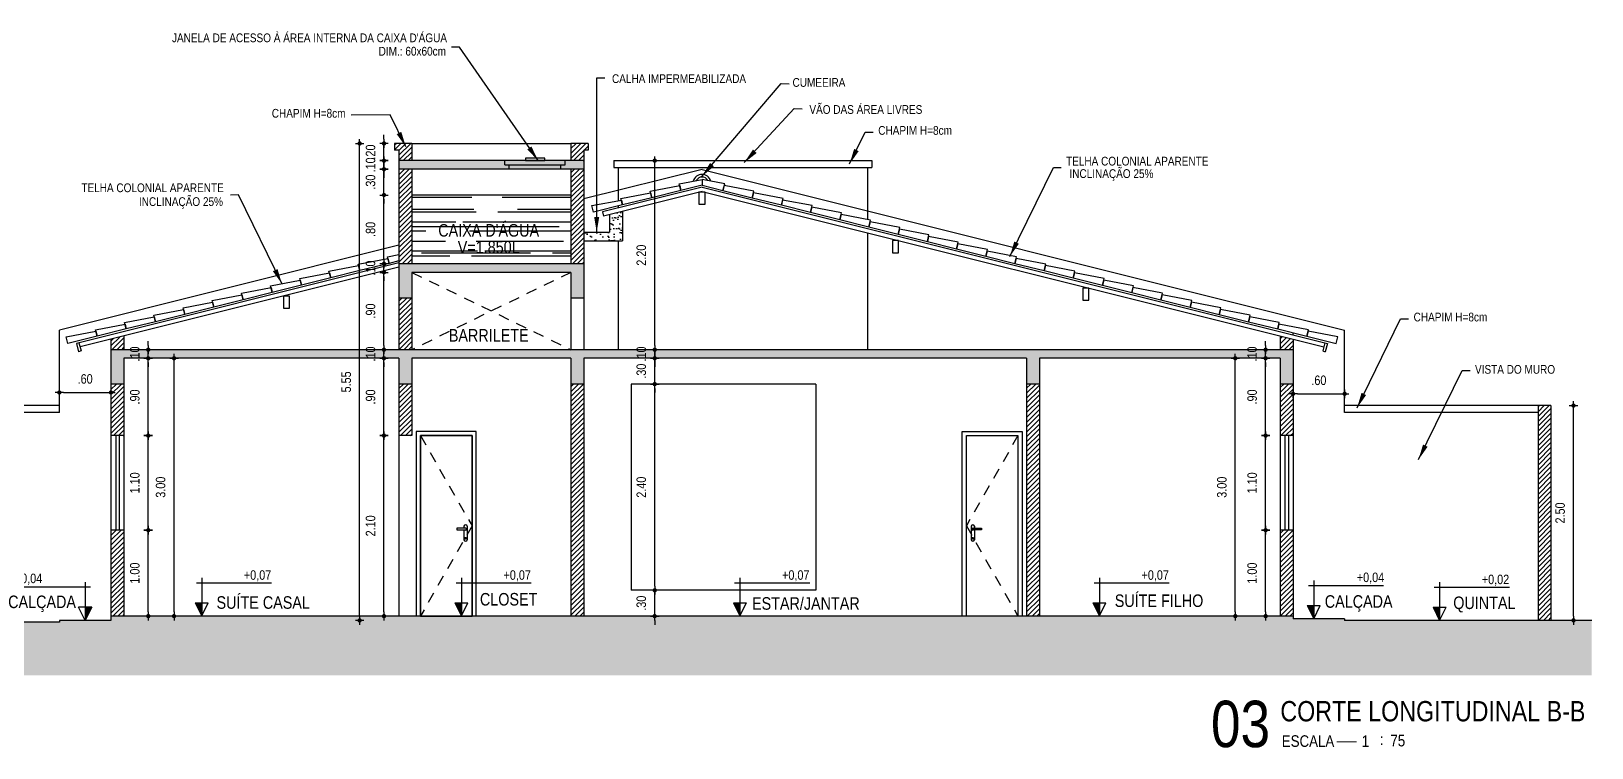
# Model space of a CAD drawing. Header units: millimetres. Extents: x 4762.7 to 4825.8, y 962.1 to 1006.6.
# Drawn here: x 4791.24 to 4809.39, y 986.89 to 995.23 of the extents above; entities that cross this region are included whole.
import ezdxf
from ezdxf.enums import TextEntityAlignment as Align

# ---------------------------------------------------------------- set-up
doc = ezdxf.new("R2010")
doc.units = ezdxf.units.MM
doc.linetypes.add('HIDDEN2', pattern=[0.1875, 0.125, -0.0625])
for name, color, linetype in [('COTA', 7, 'Continuous'), ('E-hatch', 8, 'Continuous'), ('E-Pen-B', 5, 'Continuous'), ('E-pen-m', 6, 'Continuous'), ('E-pen-y', 2, 'Continuous'), ('E-txt-g', 3, 'Continuous'), ('E-TXT-Y', 2, 'Continuous'), ('LAYER1', 2, 'Continuous'), ('LINHA PISO', 9, 'Continuous')]:
    doc.layers.add(name, color=color, linetype=linetype)
doc.layers.add('E-Cta-W', color=7, linetype='Continuous', lineweight=20)
doc.layers.add('E-Txt-W', color=7, linetype='Continuous', lineweight=20)
doc.styles.add('F2', font='ARIALN.TTF')
doc.styles.add('REG60', font='romans.shx', dxfattribs={"width": 0.8, "height": 0.15})
doc.styles.add('REG80', font='romans.shx', dxfattribs={"width": 0.8, "height": 0.2})
doc.styles.get("Standard").update_dxf_attribs({"font": 'arial.ttf'})
doc.dimstyles.new('ARQUITETURA', dxfattribs={"dimtxt": 0.11, "dimasz": 0.05, "dimexe": 0.1, "dimexo": 0, "dimgap": 0.1, "dimtad": 1, "dimzin": 5, "dimdsep": 46, "dimtxsty": 'F2', "dimblk": 'COTA', "dimcen": 0, "dimse1": 1, "dimse2": 1, "dimadec": 0, "dimazin": 0, "dimtfac": 2, "dimtix": 1, "dimtmove": 2, "dimatfit": 3, "dimldrblk": 'COTA', "dimfxl": 1, "dimtolj": 1, "dimtzin": 5, "dimarcsym": 0})
doc.dimstyles.get("Standard").update_dxf_attribs({"dimtxt": 0.18, "dimasz": 0.18, "dimexe": 0.18, "dimexo": 0.0625, "dimgap": 0.09, "dimtad": 0, "dimtih": 1, "dimtoh": 1, "dimdec": 4, "dimzin": 0, "dimdsep": 46, "dimtxsty": 'Standard', "dimcen": 0.09, "dimadec": 0, "dimazin": 0, "dimtfac": 1, "dimtdec": 4, "dimtofl": 0, "dimtmove": 0, "dimatfit": 3, "dimfxl": 1, "dimtolj": 1, "dimtzin": 0, "dimarcsym": 0})

# ---------------------------------------------------------------- blocks, each defined once
blk = doc.blocks.new('TXT-AMB75')
at = {"layer": 'E-txt-g', "style": 'REG80', "width": 0.8, "flags": 8}
blk.add_attdef('TXT', text='', height=0.2, dxfattribs=at).set_placement((0.005, 0.296), align=Align.CENTER)
at = {"layer": 'E-Txt-W', "style": 'REG60', "width": 0.8, "flags": 8}
blk.add_attdef('TXT', text='', height=0.15, dxfattribs=at).set_placement((0.005, 0.027), align=Align.CENTER)
blk = doc.blocks.new('COTA')
at = {"layer": 'COTA'}
for p, q in [((-1, 0), (1, 0)), ((0, 1), (0, -1))]:
    blk.add_line(p, q, dxfattribs=at)
at = {"layer": 'COTA', "const_width": 0.5}
blk.add_lwpolyline([(-0.25, 0, 1), (0.25, 0, 1)], format="xyb", close=True, dxfattribs=at)
blk = doc.blocks.new('*D422')
at = {"color": 0, "lineweight": -2}
blk.add_line((4792.597, 988.473), (4792.597, 989.373), dxfattribs=at)
at = {"color": 0, "lineweight": -2, "xscale": 0.05, "yscale": 0.05, "zscale": 0.05}
for p, rotation in [((4792.597, 989.423), 90), ((4792.597, 988.423), 270)]:
    blk.add_blockref('COTA', p, dxfattribs=dict(at, rotation=rotation))
at = {"color": 0, "insert": (4792.441, 988.923), "char_height": 0.11, "attachment_point": 5, "rotation": 90, "style": 'F2'}
blk.add_mtext('\\A1;1.00', dxfattribs=at)
blk = doc.blocks.new('*D423')
at = {"color": 0, "lineweight": -2}
blk.add_line((4792.597, 989.473), (4792.597, 990.473), dxfattribs=at)
at = {"color": 0, "lineweight": -2, "xscale": 0.05, "yscale": 0.05, "zscale": 0.05}
for p, rotation in [((4792.597, 990.523), 90), ((4792.597, 989.423), 270)]:
    blk.add_blockref('COTA', p, dxfattribs=dict(at, rotation=rotation))
at = {"color": 0, "insert": (4792.441, 989.973), "char_height": 0.11, "attachment_point": 5, "rotation": 90, "style": 'F2'}
blk.add_mtext('\\A1;1.10', dxfattribs=at)
blk = doc.blocks.new('*D424')
at = {"color": 0, "lineweight": -2}
blk.add_line((4792.597, 990.573), (4792.597, 991.373), dxfattribs=at)
at = {"color": 0, "lineweight": -2, "xscale": 0.05, "yscale": 0.05, "zscale": 0.05}
for p, rotation in [((4792.597, 991.423), 90), ((4792.597, 990.523), 270)]:
    blk.add_blockref('COTA', p, dxfattribs=dict(at, rotation=rotation))
at = {"color": 0, "insert": (4792.441, 990.973), "char_height": 0.11, "attachment_point": 5, "rotation": 90, "style": 'F2'}
blk.add_mtext('\\A1;.90', dxfattribs=at)
blk = doc.blocks.new('*D425')
at = {"color": 0, "lineweight": -2}
for p, q in [((4792.597, 991.573), (4792.597, 991.623)), ((4792.597, 991.423), (4792.597, 991.523)), ((4792.597, 991.373), (4792.597, 991.323))]:
    blk.add_line(p, q, dxfattribs=at)
at = {"color": 0, "lineweight": -2, "xscale": 0.05, "yscale": 0.05, "zscale": 0.05}
for p, rotation in [((4792.597, 991.523), 270), ((4792.597, 991.423), 90)]:
    blk.add_blockref('COTA', p, dxfattribs=dict(at, rotation=rotation))
at = {"color": 0, "insert": (4792.441, 991.473), "char_height": 0.11, "attachment_point": 5, "rotation": 90, "style": 'F2'}
blk.add_mtext('\\A1;.10', dxfattribs=at)
blk = doc.blocks.new('*D403')
at = {"color": 0, "lineweight": -2}
blk.add_line((4792.897, 988.473), (4792.897, 991.373), dxfattribs=at)
at = {"color": 0, "lineweight": -2, "xscale": 0.05, "yscale": 0.05, "zscale": 0.05}
for p, rotation in [((4792.897, 991.423), 90), ((4792.897, 988.423), 270)]:
    blk.add_blockref('COTA', p, dxfattribs=dict(at, rotation=rotation))
at = {"color": 0, "insert": (4792.741, 989.923), "char_height": 0.11, "attachment_point": 5, "rotation": 90, "style": 'F2'}
blk.add_mtext('\\A1;3.00', dxfattribs=at)
blk = doc.blocks.new('*D426')
at = {"color": 0, "lineweight": -2}
blk.add_line((4795.339, 988.473), (4795.339, 990.473), dxfattribs=at)
at = {"color": 0, "lineweight": -2, "xscale": 0.05, "yscale": 0.05, "zscale": 0.05}
for p, rotation in [((4795.339, 990.523), 90), ((4795.339, 988.423), 270)]:
    blk.add_blockref('COTA', p, dxfattribs=dict(at, rotation=rotation))
at = {"color": 0, "insert": (4795.183, 989.473), "char_height": 0.11, "attachment_point": 5, "rotation": 90, "style": 'F2'}
blk.add_mtext('\\A1;2.10', dxfattribs=at)
blk = doc.blocks.new('*D427')
at = {"color": 0, "lineweight": -2}
blk.add_line((4795.339, 990.573), (4795.339, 991.373), dxfattribs=at)
at = {"color": 0, "lineweight": -2, "xscale": 0.05, "yscale": 0.05, "zscale": 0.05}
for p, rotation in [((4795.339, 991.423), 90), ((4795.339, 990.523), 270)]:
    blk.add_blockref('COTA', p, dxfattribs=dict(at, rotation=rotation))
at = {"color": 0, "insert": (4795.183, 990.973), "char_height": 0.11, "attachment_point": 5, "rotation": 90, "style": 'F2'}
blk.add_mtext('\\A1;.90', dxfattribs=at)
blk = doc.blocks.new('*D428')
at = {"color": 0, "lineweight": -2}
for p, q in [((4795.339, 991.573), (4795.339, 991.623)), ((4795.339, 991.423), (4795.339, 991.523)), ((4795.339, 991.373), (4795.339, 991.323))]:
    blk.add_line(p, q, dxfattribs=at)
at = {"color": 0, "lineweight": -2, "xscale": 0.05, "yscale": 0.05, "zscale": 0.05}
for p, rotation in [((4795.339, 991.523), 270), ((4795.339, 991.423), 90)]:
    blk.add_blockref('COTA', p, dxfattribs=dict(at, rotation=rotation))
at = {"color": 0, "insert": (4795.183, 991.473), "char_height": 0.11, "attachment_point": 5, "rotation": 90, "style": 'F2'}
blk.add_mtext('\\A1;.10', dxfattribs=at)
blk = doc.blocks.new('*D429')
at = {"color": 0, "lineweight": -2}
blk.add_line((4795.339, 991.573), (4795.339, 992.373), dxfattribs=at)
at = {"color": 0, "lineweight": -2, "xscale": 0.05, "yscale": 0.05, "zscale": 0.05}
for p, rotation in [((4795.339, 992.423), 90), ((4795.339, 991.523), 270)]:
    blk.add_blockref('COTA', p, dxfattribs=dict(at, rotation=rotation))
at = {"color": 0, "insert": (4795.183, 991.973), "char_height": 0.11, "attachment_point": 5, "rotation": 90, "style": 'F2'}
blk.add_mtext('\\A1;.90', dxfattribs=at)
blk = doc.blocks.new('*D430')
at = {"color": 0, "lineweight": -2}
for p, q in [((4795.339, 992.573), (4795.339, 992.623)), ((4795.339, 992.423), (4795.339, 992.523)), ((4795.339, 992.373), (4795.339, 992.323))]:
    blk.add_line(p, q, dxfattribs=at)
at = {"color": 0, "lineweight": -2, "xscale": 0.05, "yscale": 0.05, "zscale": 0.05}
for p, rotation in [((4795.339, 992.523), 270), ((4795.339, 992.423), 90)]:
    blk.add_blockref('COTA', p, dxfattribs=dict(at, rotation=rotation))
at = {"color": 0, "insert": (4795.183, 992.473), "char_height": 0.11, "attachment_point": 5, "rotation": 90, "style": 'F2'}
blk.add_mtext('\\A1;.10', dxfattribs=at)
blk = doc.blocks.new('*D431')
at = {"color": 0, "lineweight": -2}
blk.add_line((4795.339, 992.573), (4795.339, 993.273), dxfattribs=at)
at = {"color": 0, "lineweight": -2, "xscale": 0.05, "yscale": 0.05, "zscale": 0.05}
for p, rotation in [((4795.339, 993.323), 90), ((4795.339, 992.523), 270)]:
    blk.add_blockref('COTA', p, dxfattribs=dict(at, rotation=rotation))
at = {"color": 0, "insert": (4795.183, 992.923), "char_height": 0.11, "attachment_point": 5, "rotation": 90, "style": 'F2'}
blk.add_mtext('\\A1;.80', dxfattribs=at)
blk = doc.blocks.new('*D432')
at = {"color": 0, "lineweight": -2}
for p, q in [((4795.339, 993.673), (4795.339, 993.723)), ((4795.339, 993.323), (4795.339, 993.623)), ((4795.339, 993.273), (4795.339, 993.223))]:
    blk.add_line(p, q, dxfattribs=at)
at = {"color": 0, "lineweight": -2, "xscale": 0.05, "yscale": 0.05, "zscale": 0.05}
for p, rotation in [((4795.339, 993.623), 270), ((4795.339, 993.323), 90)]:
    blk.add_blockref('COTA', p, dxfattribs=dict(at, rotation=rotation))
at = {"color": 0, "insert": (4795.183, 993.473), "char_height": 0.11, "attachment_point": 5, "rotation": 90, "style": 'F2'}
blk.add_mtext('\\A1;.30', dxfattribs=at)
blk = doc.blocks.new('*D433')
at = {"color": 0, "lineweight": -2}
for p, q in [((4795.339, 993.773), (4795.339, 993.823)), ((4795.339, 993.623), (4795.339, 993.723)), ((4795.339, 993.573), (4795.339, 993.523))]:
    blk.add_line(p, q, dxfattribs=at)
at = {"color": 0, "lineweight": -2, "xscale": 0.05, "yscale": 0.05, "zscale": 0.05}
for p, rotation in [((4795.339, 993.723), 270), ((4795.339, 993.623), 90)]:
    blk.add_blockref('COTA', p, dxfattribs=dict(at, rotation=rotation))
at = {"color": 0, "insert": (4795.183, 993.673), "char_height": 0.11, "attachment_point": 5, "rotation": 90, "style": 'F2'}
blk.add_mtext('\\A1;.10', dxfattribs=at)
blk = doc.blocks.new('*D434')
at = {"color": 0, "lineweight": -2}
for p, q in [((4795.339, 993.973), (4795.339, 994.023)), ((4795.339, 993.723), (4795.339, 993.923)), ((4795.339, 993.673), (4795.339, 993.623))]:
    blk.add_line(p, q, dxfattribs=at)
at = {"color": 0, "lineweight": -2, "xscale": 0.05, "yscale": 0.05, "zscale": 0.05}
for p, rotation in [((4795.339, 993.923), 270), ((4795.339, 993.723), 90)]:
    blk.add_blockref('COTA', p, dxfattribs=dict(at, rotation=rotation))
at = {"color": 0, "insert": (4795.183, 993.823), "char_height": 0.11, "attachment_point": 5, "rotation": 90, "style": 'F2'}
blk.add_mtext('\\A1;.20', dxfattribs=at)
blk = doc.blocks.new('*D435')
at = {"color": 0, "lineweight": -2}
for p, q in [((4798.488, 988.773), (4798.488, 988.823)), ((4798.488, 988.423), (4798.488, 988.723)), ((4798.488, 988.373), (4798.488, 988.323))]:
    blk.add_line(p, q, dxfattribs=at)
at = {"color": 0, "lineweight": -2, "xscale": 0.05, "yscale": 0.05, "zscale": 0.05}
for p, rotation in [((4798.488, 988.723), 270), ((4798.488, 988.423), 90)]:
    blk.add_blockref('COTA', p, dxfattribs=dict(at, rotation=rotation))
at = {"color": 0, "insert": (4798.332, 988.573), "char_height": 0.11, "attachment_point": 5, "rotation": 90, "style": 'F2'}
blk.add_mtext('\\A1;.30', dxfattribs=at)
blk = doc.blocks.new('*D404')
at = {"color": 0, "lineweight": -2}
blk.add_line((4798.488, 988.773), (4798.488, 991.073), dxfattribs=at)
at = {"color": 0, "lineweight": -2, "xscale": 0.05, "yscale": 0.05, "zscale": 0.05}
for p, rotation in [((4798.488, 991.123), 90), ((4798.488, 988.723), 270)]:
    blk.add_blockref('COTA', p, dxfattribs=dict(at, rotation=rotation))
at = {"color": 0, "insert": (4798.332, 989.923), "char_height": 0.11, "attachment_point": 5, "rotation": 90, "style": 'F2'}
blk.add_mtext('\\A1;2.40', dxfattribs=at)
blk = doc.blocks.new('*D405')
at = {"color": 0, "lineweight": -2}
for p, q in [((4798.488, 991.473), (4798.488, 991.523)), ((4798.488, 991.123), (4798.488, 991.423)), ((4798.488, 991.073), (4798.488, 991.023))]:
    blk.add_line(p, q, dxfattribs=at)
at = {"color": 0, "lineweight": -2, "xscale": 0.05, "yscale": 0.05, "zscale": 0.05}
for p, rotation in [((4798.488, 991.423), 270), ((4798.488, 991.123), 90)]:
    blk.add_blockref('COTA', p, dxfattribs=dict(at, rotation=rotation))
at = {"color": 0, "insert": (4798.332, 991.273), "char_height": 0.11, "attachment_point": 5, "rotation": 90, "style": 'F2'}
blk.add_mtext('\\A1;.30', dxfattribs=at)
blk = doc.blocks.new('*D406')
at = {"color": 0, "lineweight": -2}
for p, q in [((4798.488, 991.573), (4798.488, 991.623)), ((4798.488, 991.423), (4798.488, 991.523)), ((4798.488, 991.373), (4798.488, 991.323))]:
    blk.add_line(p, q, dxfattribs=at)
at = {"color": 0, "lineweight": -2, "xscale": 0.05, "yscale": 0.05, "zscale": 0.05}
for p, rotation in [((4798.488, 991.523), 270), ((4798.488, 991.423), 90)]:
    blk.add_blockref('COTA', p, dxfattribs=dict(at, rotation=rotation))
at = {"color": 0, "insert": (4798.332, 991.473), "char_height": 0.11, "attachment_point": 5, "rotation": 90, "style": 'F2'}
blk.add_mtext('\\A1;.10', dxfattribs=at)
blk = doc.blocks.new('*D407')
at = {"color": 0, "lineweight": -2}
blk.add_line((4798.488, 991.573), (4798.488, 993.673), dxfattribs=at)
at = {"color": 0, "lineweight": -2, "xscale": 0.05, "yscale": 0.05, "zscale": 0.05}
for p, rotation in [((4798.488, 993.723), 90), ((4798.488, 991.523), 270)]:
    blk.add_blockref('COTA', p, dxfattribs=dict(at, rotation=rotation))
at = {"color": 0, "insert": (4798.332, 992.623), "char_height": 0.11, "attachment_point": 5, "rotation": 90, "style": 'F2'}
blk.add_mtext('\\A1;2.20', dxfattribs=at)
blk = doc.blocks.new('*D408')
at = {"color": 0, "lineweight": -2}
blk.add_line((4805.594, 988.473), (4805.594, 989.373), dxfattribs=at)
at = {"color": 0, "lineweight": -2, "xscale": 0.05, "yscale": 0.05, "zscale": 0.05}
for p, rotation in [((4805.594, 989.423), 90), ((4805.594, 988.423), 270)]:
    blk.add_blockref('COTA', p, dxfattribs=dict(at, rotation=rotation))
at = {"color": 0, "insert": (4805.437, 988.923), "char_height": 0.11, "attachment_point": 5, "rotation": 90, "style": 'F2'}
blk.add_mtext('\\A1;1.00', dxfattribs=at)
blk = doc.blocks.new('*D409')
at = {"color": 0, "lineweight": -2}
blk.add_line((4805.594, 989.473), (4805.594, 990.473), dxfattribs=at)
at = {"color": 0, "lineweight": -2, "xscale": 0.05, "yscale": 0.05, "zscale": 0.05}
for p, rotation in [((4805.594, 990.523), 90), ((4805.594, 989.423), 270)]:
    blk.add_blockref('COTA', p, dxfattribs=dict(at, rotation=rotation))
at = {"color": 0, "insert": (4805.437, 989.973), "char_height": 0.11, "attachment_point": 5, "rotation": 90, "style": 'F2'}
blk.add_mtext('\\A1;1.10', dxfattribs=at)
blk = doc.blocks.new('*D410')
at = {"color": 0, "lineweight": -2}
blk.add_line((4805.594, 990.573), (4805.594, 991.373), dxfattribs=at)
at = {"color": 0, "lineweight": -2, "xscale": 0.05, "yscale": 0.05, "zscale": 0.05}
for p, rotation in [((4805.594, 991.423), 90), ((4805.594, 990.523), 270)]:
    blk.add_blockref('COTA', p, dxfattribs=dict(at, rotation=rotation))
at = {"color": 0, "insert": (4805.437, 990.973), "char_height": 0.11, "attachment_point": 5, "rotation": 90, "style": 'F2'}
blk.add_mtext('\\A1;.90', dxfattribs=at)
blk = doc.blocks.new('*D411')
at = {"color": 0, "lineweight": -2}
for p, q in [((4805.594, 991.573), (4805.594, 991.623)), ((4805.594, 991.423), (4805.594, 991.523)), ((4805.594, 991.373), (4805.594, 991.323))]:
    blk.add_line(p, q, dxfattribs=at)
at = {"color": 0, "lineweight": -2, "xscale": 0.05, "yscale": 0.05, "zscale": 0.05}
for p, rotation in [((4805.594, 991.523), 270), ((4805.594, 991.423), 90)]:
    blk.add_blockref('COTA', p, dxfattribs=dict(at, rotation=rotation))
at = {"color": 0, "insert": (4805.437, 991.473), "char_height": 0.11, "attachment_point": 5, "rotation": 90, "style": 'F2'}
blk.add_mtext('\\A1;.10', dxfattribs=at)
blk = doc.blocks.new('*D402')
at = {"color": 0, "lineweight": -2}
blk.add_line((4805.241, 988.473), (4805.241, 991.373), dxfattribs=at)
at = {"color": 0, "lineweight": -2, "xscale": 0.05, "yscale": 0.05, "zscale": 0.05}
for p, rotation in [((4805.241, 991.423), 90), ((4805.241, 988.423), 270)]:
    blk.add_blockref('COTA', p, dxfattribs=dict(at, rotation=rotation))
at = {"color": 0, "insert": (4805.085, 989.923), "char_height": 0.11, "attachment_point": 5, "rotation": 90, "style": 'F2'}
blk.add_mtext('\\A1;3.00', dxfattribs=at)
blk = doc.blocks.new('*D412')
at = {"color": 0, "lineweight": -2}
blk.add_line((4809.175, 988.423), (4809.175, 990.823), dxfattribs=at)
at = {"color": 0, "lineweight": -2, "xscale": 0.05, "yscale": 0.05, "zscale": 0.05}
for p, rotation in [((4809.175, 990.873), 90), ((4809.175, 988.373), 270)]:
    blk.add_blockref('COTA', p, dxfattribs=dict(at, rotation=rotation))
at = {"color": 0, "insert": (4809.019, 989.623), "char_height": 0.11, "attachment_point": 5, "rotation": 90, "style": 'F2'}
blk.add_mtext('\\A1;2.50', dxfattribs=at)
blk = doc.blocks.new('*D420')
at = {"color": 0, "lineweight": -2}
blk.add_line((4791.613, 991.025), (4792.113, 991.025), dxfattribs=at)
at = {"color": 0, "lineweight": -2, "xscale": 0.05, "yscale": 0.05, "zscale": 0.05, "rotation": 180}
blk.add_blockref('COTA', (4791.563, 991.025), dxfattribs=at)
at = {"color": 0, "lineweight": -2, "xscale": 0.05, "yscale": 0.05, "zscale": 0.05}
blk.add_blockref('COTA', (4792.163, 991.025), dxfattribs=at)
at = {"color": 0, "insert": (4791.863, 991.182), "char_height": 0.11, "attachment_point": 5, "style": 'F2'}
blk.add_mtext('\\A1;.60', dxfattribs=at)
blk = doc.blocks.new('*D421')
at = {"color": 0, "lineweight": -2}
blk.add_line((4805.963, 991.01), (4806.463, 991.01), dxfattribs=at)
at = {"color": 0, "lineweight": -2, "xscale": 0.05, "yscale": 0.05, "zscale": 0.05, "rotation": 180}
blk.add_blockref('COTA', (4805.913, 991.01), dxfattribs=at)
at = {"color": 0, "lineweight": -2, "xscale": 0.05, "yscale": 0.05, "zscale": 0.05}
blk.add_blockref('COTA', (4806.513, 991.01), dxfattribs=at)
at = {"color": 0, "insert": (4806.213, 991.166), "char_height": 0.11, "attachment_point": 5, "style": 'F2'}
blk.add_mtext('\\A1;.60', dxfattribs=at)
blk = doc.blocks.new('IND_DES')
at = {"layer": 'E-Txt-W', "color": 7}
blk.add_line((0.027, -0.243), (0.198, -0.243), dxfattribs=at)
at = {"layer": 'E-txt-g', "color": 7, "style": 'F2'}
for s, p in [('ESCALA', (-0.446, -0.286)), ('1', (0.243, -0.286)), (':', (0.399, -0.271))]:
    blk.add_text(s, height=0.1, dxfattribs=at).set_placement(p)
blk.add_attdef('ESCALA', (0.49, -0.281), '', height=0.1, dxfattribs=at)
at = {"layer": 'E-Txt-W', "color": 6, "style": 'F2'}
blk.add_attdef('00', text='', height=0.4, dxfattribs=at).set_placement((-0.708, -0.288), align=Align.CENTER)
at = {"layer": 'E-TXT-Y', "color": 7, "style": 'F2'}
for tag, p in [('PROJETO', (-0.456, 0.183)), ('DESENHO', (-0.458, -0.066))]:
    blk.add_attdef(tag, p, '', height=0.175, dxfattribs=at)
blk = doc.blocks.new('*D498')
at = {"color": 0, "lineweight": -2}
blk.add_line((4795.056, 988.423), (4795.056, 993.873), dxfattribs=at)
at = {"color": 0, "lineweight": -2, "xscale": 0.05, "yscale": 0.05, "zscale": 0.05}
for p, rotation in [((4795.056, 993.923), 90), ((4795.056, 988.373), 270)]:
    blk.add_blockref('COTA', p, dxfattribs=dict(at, rotation=rotation))
at = {"color": 0, "insert": (4794.9, 991.148), "char_height": 0.11, "attachment_point": 5, "rotation": 90, "style": 'F2'}
blk.add_mtext('\\A1;5.55', dxfattribs=at)

msp = doc.modelspace()

# ---------------------------------------------------------------- hatches: boundary and pattern name
at = {"layer": 'E-hatch'}
h = msp.add_hatch(dxfattribs=at)
h.set_pattern_fill('_USER', color=256, scale=0.04, angle=45, style=0, pattern_type=0)
h.set_pattern_definition([(45, (9e-13, 38.881125), (-0.02828427125, 0.02828427125), [])])
h.paths.add_polyline_path([(4797.663, 993.623), (4797.513, 993.623), (4797.513, 992.523), (4797.663, 992.523)])
h.paths.add_polyline_path([(4797.663, 993.723), (4797.663, 993.843), (4797.713, 993.843), (4797.713, 993.923), (4797.513, 993.923), (4797.513, 993.723)])
h.paths.add_polyline_path([(4795.513, 993.723), (4795.663, 993.723), (4795.663, 993.923), (4795.463, 993.923), (4795.463, 993.843), (4795.513, 993.843)])
h.paths.add_polyline_path([(4795.513, 993.623), (4795.513, 992.523), (4795.663, 992.523), (4795.663, 993.623)])
h.paths.add_polyline_path([(4795.513, 992.123), (4795.513, 991.523), (4795.663, 991.523), (4795.663, 992.123)])
h.paths.add_polyline_path([(4797.513, 991.123), (4797.513, 988.423), (4797.663, 988.423), (4797.663, 991.123)])
h.paths.add_polyline_path([(4795.663, 990.523), (4795.663, 991.123), (4795.513, 991.123), (4795.513, 990.523)])
h.paths.add_polyline_path([(4792.163, 991.523), (4792.313, 991.523), (4792.313, 991.682), (4792.163, 991.645)])
h.paths.add_polyline_path([(4792.163, 991.123), (4792.163, 990.523), (4792.313, 990.523), (4792.313, 991.123)])
h.paths.add_polyline_path([(4792.313, 989.423), (4792.163, 989.423), (4792.163, 988.423), (4792.313, 988.423)])
h.paths.add_polyline_path([(4802.813, 988.423), (4802.963, 988.423), (4802.963, 991.123), (4802.813, 991.123)])
h.paths.add_polyline_path([(4805.763, 991.123), (4805.763, 990.523), (4805.913, 990.523), (4805.913, 991.123)])
h.paths.add_polyline_path([(4805.913, 991.523), (4805.913, 991.645), (4805.763, 991.682), (4805.763, 991.523)])
h.paths.add_polyline_path([(4805.913, 989.423), (4805.763, 989.423), (4805.763, 988.423), (4805.913, 988.423)])
h.paths.add_polyline_path([(4808.763, 988.373), (4808.913, 988.373), (4808.913, 990.873), (4808.763, 990.873)])
h = msp.add_hatch(dxfattribs=at)
h.set_pattern_fill('AR-RROOF', color=8, scale=0.01, style=0)
h.set_pattern_definition([(0, (9e-13, 38.88113), (0.5588, 0.254), [3.81, -0.508, 1.27, -0.254]), (0, (0.33782, 39.00813), (-0.254, 0.33782), [0.762, -0.08382, 1.524, -0.1905]), (0, (0.127, 39.09703), (1.3208, 0.17018), [2.032, -0.3556, 1.016, -0.254])])
h.paths.add_polyline_path([(4797.513, 993.323), (4795.663, 993.323), (4795.663, 992.523), (4797.513, 992.523)])
h.paths.add_polyline_path([(4796.16, 992.603), (4796.954, 992.603), (4796.954, 992.827), (4796.16, 992.827)], flags=24)
h.paths.add_polyline_path([(4795.924, 992.79), (4797.191, 992.79), (4797.191, 993.069), (4795.924, 993.069)], flags=24)
h = msp.add_hatch(dxfattribs=at)
h.set_pattern_fill('ANSI38', color=256, scale=0.02, style=0)
h.set_pattern_definition([(45, (9e-13, 38.881125), (-0.0449012806, 0.0449012806), []), (135, (9e-13, 38.881125), (-0.1347038418, 0.0449012806), [0.15875, -0.09525])])
h.paths.add_polyline_path([(4809.387, 988.373), (4806.513, 988.373), (4806.513, 988.393), (4805.913, 988.393), (4805.913, 988.423), (4792.163, 988.423), (4792.163, 988.373), (4791.563, 988.373), (4791.563, 988.353), (4784.313, 988.353), (4784.313, 988.333), (4781.413, 988.333), (4781.413, 988.233), (4780.751, 988.233), (4780.751, 987.733), (4809.387, 987.733)])
at = {"layer": 'E-pen-m'}
h = msp.add_hatch(dxfattribs=at)
h.set_pattern_fill('AR-SAND', color=256, scale=0.001, style=0)
h.paths.add_polyline_path([(4797.663, 993.723), (4795.513, 993.723), (4795.513, 993.623), (4797.663, 993.623)])
h.paths.add_polyline_path([(4797.663, 992.523), (4795.513, 992.523), (4795.513, 992.123), (4795.663, 992.123), (4795.663, 992.423), (4797.513, 992.423), (4797.513, 992.123), (4797.663, 992.123)])
h.paths.add_polyline_path([(4797.663, 991.423), (4802.813, 991.423), (4802.813, 991.123), (4802.963, 991.123), (4802.963, 991.423), (4805.763, 991.423), (4805.763, 991.123), (4805.913, 991.123), (4805.913, 991.523), (4795.513, 991.523), (4792.163, 991.523), (4792.163, 991.123), (4792.313, 991.123), (4792.313, 991.423), (4795.513, 991.423), (4795.513, 991.123), (4795.663, 991.123), (4795.663, 991.423), (4797.513, 991.423), (4797.513, 991.123), (4797.663, 991.123)])
h = msp.add_hatch(dxfattribs=at)
h.set_pattern_fill('AR-SAND', color=256, scale=0.002, style=0)
h.set_pattern_definition([(37.5, (9e-13, 38.881125), (-0.0032000626, 0.0978826475), [0, -0.077216, 0, -0.08636, 0, -0.08255]), (7.5, (9e-13, 38.88113), (0.0899046566, 0.14336502), [0, -0.041656, 0, -0.069596, 0, -0.02667]), (327.5, (-0.06248, 38.881125), (0.158198474, 0.000287437), [0, -0.0254, 0, -0.09144, 0, -0.11938]), (317.5, (-0.06248, 38.88113), (0.1527112905, 0.0445858647), [0, -0.0127, 0, -0.059944, 0, -0.06858])])
h.paths.add_polyline_path([(4798.113, 992.789), (4798.113, 993.132), (4797.963, 993.095), (4797.963, 992.889), (4797.663, 992.889), (4797.663, 992.789)])

# ---------------------------------------------------------------- linework, layer by layer
at = {"color": 5}
for p, q in [((4795.663, 993.923), (4795.463, 993.923)), ((4795.463, 993.923), (4795.463, 993.843)), ((4795.513, 993.843), (4795.463, 993.843)), ((4795.513, 993.843), (4795.513, 991.523)), ((4795.663, 993.923), (4795.663, 993.723)), ((4797.513, 993.923), (4797.513, 993.723)), ((4797.713, 993.923), (4797.513, 993.923)), ((4797.663, 993.843), (4797.663, 992.123)), ((4797.713, 993.843), (4797.663, 993.843)), ((4797.713, 993.923), (4797.713, 993.843)), ((4797.663, 993.723), (4795.513, 993.723)), ((4797.663, 993.623), (4795.513, 993.623)), ((4795.663, 993.623), (4795.663, 992.523)), ((4797.513, 993.623), (4797.513, 992.523)), ((4797.963, 993.095), (4797.963, 992.889)), ((4798.113, 993.132), (4798.113, 992.789)), ((4797.663, 992.889), (4797.963, 992.889)), ((4797.663, 992.789), (4798.113, 992.789)), ((4797.663, 992.523), (4795.513, 992.523)), ((4795.663, 992.423), (4795.663, 991.523)), ((4797.513, 992.423), (4795.663, 992.423)), ((4797.513, 992.423), (4797.513, 992.123)), ((4795.663, 992.123), (4795.513, 992.123)), ((4797.663, 992.123), (4797.513, 992.123)), ((4792.163, 991.645), (4792.163, 990.523)), ((4792.313, 991.682), (4792.313, 991.523)), ((4805.763, 991.682), (4805.763, 991.523)), ((4805.913, 991.645), (4805.913, 990.523)), ((4795.513, 991.523), (4792.163, 991.523)), ((4805.913, 991.523), (4795.513, 991.523)), ((4792.313, 991.423), (4792.313, 990.523)), ((4795.513, 991.423), (4792.313, 991.423)), ((4795.513, 991.423), (4795.513, 990.523)), ((4795.663, 991.423), (4795.663, 990.523)), ((4797.513, 991.423), (4795.663, 991.423)), ((4797.513, 991.423), (4797.513, 988.423)), ((4797.663, 991.423), (4797.663, 988.423)), ((4802.813, 991.423), (4797.663, 991.423)), ((4802.813, 991.423), (4802.813, 988.423)), ((4802.963, 991.423), (4802.963, 988.423)), ((4805.763, 991.423), (4802.963, 991.423)), ((4805.763, 991.423), (4805.763, 990.523)), ((4792.313, 991.123), (4792.163, 991.123)), ((4795.663, 991.123), (4795.513, 991.123)), ((4797.663, 991.123), (4797.513, 991.123)), ((4802.963, 991.123), (4802.813, 991.123)), ((4805.913, 991.123), (4805.763, 991.123)), ((4808.763, 990.873), (4808.763, 988.373)), ((4808.913, 990.873), (4808.763, 990.873)), ((4808.913, 990.873), (4808.913, 988.373)), ((4792.313, 990.523), (4792.163, 990.523)), ((4795.663, 990.523), (4795.513, 990.523)), ((4805.913, 990.523), (4805.763, 990.523)), ((4792.163, 989.423), (4792.163, 988.373)), ((4792.313, 989.423), (4792.163, 989.423)), ((4792.313, 989.423), (4792.313, 988.423)), ((4805.763, 989.423), (4805.763, 988.423)), ((4805.913, 989.423), (4805.763, 989.423)), ((4805.913, 989.423), (4805.913, 988.393))]:
    msp.add_line(p, q, dxfattribs=at)
at = {"color": 8}
for p, q in [((4795.663, 993.923), (4797.513, 993.923)), ((4797.513, 992.123), (4797.513, 991.523)), ((4797.663, 992.123), (4797.663, 991.523)), ((4805.913, 991.696), (4805.913, 991.719)), ((4808.763, 990.873), (4806.513, 990.873)), ((4808.763, 990.793), (4806.513, 990.793)), ((4792.163, 990.523), (4792.163, 989.423)), ((4792.313, 990.523), (4792.313, 989.423)), ((4805.763, 990.523), (4805.763, 989.423)), ((4805.913, 990.523), (4805.913, 989.423))]:
    msp.add_line(p, q, dxfattribs=at)
at = {"color": 7}
for p, q in [((4796.745, 993.673), (4796.745, 993.723)), ((4796.745, 993.673), (4797.445, 993.673)), ((4796.795, 993.623), (4796.795, 993.673)), ((4797.395, 993.623), (4797.395, 993.673)), ((4797.445, 993.673), (4797.445, 993.723)), ((4798.013, 993.723), (4801.013, 993.723)), ((4798.013, 993.723), (4798.013, 993.643)), ((4798.013, 993.643), (4801.013, 993.643)), ((4798.063, 993.643), (4798.063, 993.258)), ((4800.963, 993.643), (4800.963, 993.037)), ((4801.013, 993.723), (4801.013, 993.643)), ((4797.513, 993.323), (4795.663, 993.323)), ((4798.063, 993.194), (4798.063, 993.171)), ((4798.063, 992.789), (4798.063, 991.523)), ((4800.963, 992.882), (4800.963, 991.523)), ((4792.218, 990.523), (4792.218, 989.423)), ((4792.258, 990.523), (4792.258, 989.423)), ((4805.818, 990.523), (4805.818, 989.423)), ((4805.858, 990.523), (4805.858, 989.423)), ((4796.268, 989.468, -4.645), (4796.268, 989.446, -4.645)), ((4796.308, 989.468, -4.645), (4796.308, 989.312, -4.645)), ((4802.168, 989.468, -4.645), (4802.168, 989.312, -4.645)), ((4802.208, 989.468, -4.645), (4802.208, 989.446, -4.645)), ((4796.268, 989.426, -4.645), (4796.268, 989.312, -4.645)), ((4796.298, 989.329, -4.645), (4796.278, 989.329, -4.645)), ((4796.288, 989.319, -4.645), (4796.288, 989.339, -4.645)), ((4802.178, 989.329, -4.645), (4802.198, 989.329, -4.645)), ((4802.188, 989.319, -4.645), (4802.188, 989.339, -4.645)), ((4802.208, 989.426, -4.645), (4802.208, 989.312, -4.645))]:
    msp.add_line(p, q, dxfattribs=at)
at = {"color": 8, "linetype": 'HIDDEN2'}
for p, q in [((4795.663, 992.423), (4797.513, 991.523)), ((4797.513, 992.423), (4795.663, 991.523))]:
    msp.add_line(p, q, dxfattribs=at)
at = {"color": 6}
for p, q in [((4798.213, 991.123), (4798.213, 988.723)), ((4800.363, 991.123), (4798.213, 991.123)), ((4800.363, 991.123), (4800.363, 988.723)), ((4800.363, 988.723), (4798.213, 988.723))]:
    msp.add_line(p, q, dxfattribs=at)
at = {"color": 2}
msp.add_line((4795.513, 990.523), (4795.513, 988.423), dxfattribs=at)
for p, q in [((4791.925, 988.76), (4791.051, 988.76)), ((4791.863, 988.817), (4791.863, 988.373)), ((4793.157, 988.811), (4794.031, 988.811)), ((4793.219, 988.868), (4793.219, 988.425)), ((4796.177, 988.811), (4797.051, 988.811)), ((4796.239, 988.868), (4796.239, 988.425)), ((4799.417, 988.811), (4800.291, 988.811)), ((4799.479, 988.868), (4799.479, 988.425)), ((4803.599, 988.811), (4804.473, 988.811)), ((4803.661, 988.868), (4803.661, 988.425)), ((4806.091, 988.78), (4806.965, 988.78)), ((4806.153, 988.837), (4806.153, 988.393)), ((4807.556, 988.76), (4808.43, 988.76)), ((4807.618, 988.817), (4807.618, 988.373)), ((4793.143, 988.577), (4793.219, 988.425)), ((4793.143, 988.577), (4793.295, 988.577)), ((4793.219, 988.425), (4793.295, 988.577)), ((4796.163, 988.577), (4796.239, 988.425)), ((4796.163, 988.577), (4796.315, 988.577)), ((4796.239, 988.425), (4796.315, 988.577)), ((4799.403, 988.577), (4799.479, 988.425)), ((4799.403, 988.577), (4799.555, 988.577)), ((4799.479, 988.425), (4799.555, 988.577)), ((4803.584, 988.577), (4803.661, 988.425)), ((4803.584, 988.577), (4803.737, 988.577)), ((4803.661, 988.425), (4803.737, 988.577)), ((4791.863, 988.373), (4791.787, 988.526)), ((4791.939, 988.526), (4791.787, 988.526)), ((4791.939, 988.526), (4791.863, 988.373)), ((4806.076, 988.546), (4806.153, 988.393)), ((4806.076, 988.546), (4806.229, 988.546)), ((4806.153, 988.393), (4806.229, 988.546)), ((4807.542, 988.526), (4807.618, 988.373)), ((4807.542, 988.526), (4807.694, 988.526)), ((4807.618, 988.373), (4807.694, 988.526))]:
    msp.add_line(p, q)
at = {"color": 1}
for p, q in [((4791.563, 988.373), (4791.563, 988.353)), ((4792.163, 988.373), (4791.563, 988.373)), ((4805.913, 988.423), (4792.163, 988.423)), ((4806.513, 988.393), (4805.913, 988.393)), ((4806.513, 988.393), (4806.513, 988.373)), ((4809.387, 988.373), (4806.513, 988.373)), ((4791.563, 988.353), (4784.313, 988.353))]:
    msp.add_line(p, q, dxfattribs=at)
at = {"color": 7}
for points in [[(4796.986, 993.723), (4797.211, 993.723), (4797.211, 993.752), (4796.986, 993.752)], [(4796.363, 990.523), (4795.763, 990.523), (4795.763, 988.423), (4796.363, 988.423)], [(4802.113, 990.523), (4802.713, 990.523), (4802.713, 988.423), (4802.113, 988.423)]]:
    msp.add_lwpolyline(points, close=True, dxfattribs=at)
at = {"color": 8}
for points in [[(4796.413, 988.423), (4796.413, 990.573), (4795.713, 990.573), (4795.713, 988.423)], [(4802.063, 988.423), (4802.063, 990.573), (4802.763, 990.573), (4802.763, 988.423)]]:
    msp.add_lwpolyline(points, dxfattribs=at)
msp.add_lwpolyline([(4795.763, 990.523), (4796.363, 990.523), (4796.363, 988.423), (4795.763, 988.423)], close=True, dxfattribs=at)
at = {"color": 8, "linetype": 'HIDDEN2'}
for points in [[(4795.763, 990.523), (4796.363, 989.473), (4795.763, 988.423)], [(4802.713, 990.523), (4802.113, 989.473), (4802.713, 988.423)]]:
    msp.add_lwpolyline(points, dxfattribs=at)
at = {"color": 7, "elevation": -4.645}
for points in [[(4796.288, 989.446), (4796.188, 989.446), (4796.188, 989.426), (4796.288, 989.426, 1)], [(4802.188, 989.446), (4802.288, 989.446), (4802.288, 989.426), (4802.188, 989.426, -1)]]:
    msp.add_lwpolyline(points, format="xyb", close=True, dxfattribs=at)
at = {"color": 7}
for centre in [(4796.288, 989.329, -4.645), (4802.188, 989.329, -4.645)]:
    msp.add_circle(centre, 0.01, dxfattribs=at)
for centre, radius, start, end in [((4796.288, 989.466, -4.645), 0.0201, 6.4232, 173.5768), ((4802.188, 989.466, -4.645), 0.0201, 6.4232, 173.5768), ((4796.288, 989.314, -4.645), 0.0201, 186.4232, 353.5768), ((4796.288, 989.436, -4.645), 0.012, 236.4427, 123.5573), ((4802.188, 989.314, -4.645), 0.0201, 186.4232, 353.5768), ((4802.188, 989.436, -4.645), 0.012, 56.4427, 303.5573)]:
    msp.add_arc(centre, radius, start, end, dxfattribs=at)
for points in [[(4793.143, 988.577), (4793.219, 988.577), (4793.219, 988.425)], [(4796.163, 988.577), (4796.239, 988.577), (4796.239, 988.425)], [(4799.403, 988.577), (4799.479, 988.577), (4799.479, 988.425)], [(4803.584, 988.577), (4803.661, 988.577), (4803.661, 988.425)], [(4791.939, 988.526), (4791.863, 988.526), (4791.863, 988.373)], [(4806.076, 988.546), (4806.153, 988.546), (4806.153, 988.393)], [(4807.542, 988.526), (4807.618, 988.526), (4807.618, 988.373)]]:
    msp.add_solid(points)
at = {"layer": 'E-Pen-B', "color": 6}
msp.add_line((4799.038, 993.505), (4799.038, 993.436), dxfattribs=at)
for points in [[(4799.038, 993.436), (4798.793, 993.377), (4798.774, 993.454), (4799.038, 993.505)], [(4799.038, 993.436), (4799.282, 993.377), (4799.302, 993.454), (4799.038, 993.505)], [(4795.513, 992.556), (4795.398, 992.528), (4795.378, 992.605), (4795.513, 992.631)]]:
    msp.add_lwpolyline(points, dxfattribs=at)
for points in [[(4798.439, 993.35), (4798.454, 993.292), (4798.114, 993.207), (4798.095, 993.284)], [(4798.779, 993.435), (4798.793, 993.377), (4798.454, 993.292), (4798.434, 993.369)], [(4799.297, 993.435), (4799.282, 993.377), (4799.622, 993.292), (4799.641, 993.369)], [(4799.636, 993.35), (4799.622, 993.292), (4799.961, 993.207), (4799.981, 993.284)], [(4798.1, 993.265), (4798.114, 993.207), (4797.775, 993.122), (4797.755, 993.2)], [(4799.976, 993.265), (4799.961, 993.207), (4800.301, 993.122), (4800.32, 993.2)], [(4800.315, 993.18), (4800.301, 993.122), (4800.64, 993.037), (4800.66, 993.115)], [(4800.655, 993.095), (4800.64, 993.037), (4800.98, 992.952), (4800.999, 993.03)], [(4800.994, 993.01), (4800.98, 992.952), (4801.319, 992.867), (4801.339, 992.945)], [(4801.334, 992.925), (4801.319, 992.867), (4801.659, 992.782), (4801.678, 992.86)], [(4801.674, 992.841), (4801.659, 992.782), (4801.999, 992.697), (4802.018, 992.775)], [(4802.013, 992.756), (4801.999, 992.697), (4802.338, 992.613), (4802.358, 992.69)], [(4795.383, 992.586), (4795.398, 992.528), (4795.058, 992.443), (4795.039, 992.52)], [(4802.353, 992.671), (4802.338, 992.613), (4802.678, 992.528), (4802.697, 992.605)], [(4802.692, 992.586), (4802.678, 992.528), (4803.017, 992.443), (4803.037, 992.52)], [(4794.704, 992.416), (4794.719, 992.358), (4794.379, 992.273), (4794.36, 992.351)], [(4795.044, 992.501), (4795.058, 992.443), (4794.719, 992.358), (4794.699, 992.436)], [(4803.032, 992.501), (4803.017, 992.443), (4803.357, 992.358), (4803.376, 992.436)], [(4803.371, 992.416), (4803.357, 992.358), (4803.696, 992.273), (4803.716, 992.351)], [(4794.025, 992.246), (4794.04, 992.188), (4793.7, 992.103), (4793.681, 992.181)], [(4794.365, 992.331), (4794.379, 992.273), (4794.04, 992.188), (4794.02, 992.266)], [(4803.711, 992.331), (4803.696, 992.273), (4804.036, 992.188), (4804.055, 992.266)], [(4804.05, 992.246), (4804.036, 992.188), (4804.375, 992.103), (4804.395, 992.181)], [(4793.346, 992.077), (4793.36, 992.018), (4793.021, 991.933), (4793.002, 992.011)], [(4793.685, 992.161), (4793.7, 992.103), (4793.36, 992.018), (4793.341, 992.096)], [(4804.39, 992.161), (4804.375, 992.103), (4804.715, 992.018), (4804.734, 992.096)], [(4804.73, 992.077), (4804.715, 992.018), (4805.055, 991.933), (4805.074, 992.011)], [(4792.327, 991.822), (4792.342, 991.764), (4792.002, 991.679), (4791.983, 991.756)], [(4792.667, 991.907), (4792.681, 991.849), (4792.342, 991.764), (4792.322, 991.841)], [(4793.006, 991.992), (4793.021, 991.933), (4792.681, 991.849), (4792.662, 991.926)], [(4805.069, 991.992), (4805.055, 991.933), (4805.394, 991.849), (4805.413, 991.926)], [(4805.409, 991.907), (4805.394, 991.849), (4805.734, 991.764), (4805.753, 991.841)], [(4805.748, 991.822), (4805.734, 991.764), (4806.073, 991.679), (4806.093, 991.756)], [(4791.988, 991.737), (4792.002, 991.679), (4791.663, 991.594), (4791.643, 991.672)], [(4806.088, 991.737), (4806.073, 991.679), (4806.413, 991.594), (4806.432, 991.672)]]:
    msp.add_lwpolyline(points, close=True, dxfattribs=at)
for radius, start, end in [(0.105, 15.3016, 164.6984), (0.0745, 27.3574, 152.6426)]:
    msp.add_arc((4799.038, 993.458), radius, start, end, dxfattribs=at)
at = {"layer": 'E-pen-y', "color": 8}
for p, q in [((4799.038, 993.621), (4797.663, 993.277)), ((4799.038, 993.621), (4806.513, 991.752)), ((4795.513, 992.74), (4791.563, 991.752)), ((4791.563, 990.793), (4791.563, 991.752)), ((4806.513, 990.793), (4806.513, 991.752)), ((4791.563, 990.873), (4784.463, 990.873)), ((4791.563, 990.793), (4784.463, 990.793))]:
    msp.add_line(p, q, dxfattribs=at)
at = {"layer": 'E-pen-y'}
for p, q in [((4799.038, 993.415), (4797.881, 993.126)), ((4799.038, 993.363), (4797.894, 993.077)), ((4799.038, 993.415), (4806.313, 991.596)), ((4799.038, 993.363), (4806.272, 991.555)), ((4797.881, 993.126), (4797.894, 993.077)), ((4795.513, 992.534), (4791.762, 991.596)), ((4795.513, 992.482), (4791.804, 991.555)), ((4791.762, 991.596), (4791.787, 991.5)), ((4791.816, 991.508), (4791.787, 991.5)), ((4791.791, 991.603), (4791.816, 991.508)), ((4806.284, 991.603), (4806.259, 991.508)), ((4806.259, 991.508), (4806.288, 991.5)), ((4806.313, 991.596), (4806.288, 991.5))]:
    msp.add_line(p, q, dxfattribs=at)
for points in [[(4799.073, 993.355), (4799.003, 993.355), (4799.003, 993.215), (4799.073, 993.215)], [(4801.322, 992.792), (4801.252, 992.792), (4801.252, 992.652), (4801.322, 992.652)], [(4803.538, 992.238), (4803.468, 992.238), (4803.468, 992.098), (4803.538, 992.098)], [(4794.239, 992.146), (4794.169, 992.146), (4794.169, 992.006), (4794.239, 992.006)]]:
    msp.add_lwpolyline(points, close=True, dxfattribs=at)

# ---------------------------------------------------------------- block references
ref = msp.add_blockref('TXT-AMB75', (4796.553, 992.623), dxfattribs=dict(xscale=0.7290000000000001, yscale=0.7290000000000001, zscale=0.7290000000000001))
ref.add_attrib('TXT', "CAIXA D'ÁGUA", dxfattribs={"layer": 'E-txt-g', "color": 2, "height": 0.1458, "style": 'F2'}).set_placement((4796.557, 992.839), align=Align.CENTER)
ref.add_attrib('TXT', 'V=1.850L', dxfattribs={"layer": 'E-Txt-W', "color": 2, "height": 0.1458, "style": 'F2'}).set_placement((4796.557, 992.643), align=Align.CENTER)
ref = msp.add_blockref('TXT-AMB75', (4796.553, 991.4), dxfattribs=dict(xscale=0.7290000000000001, yscale=0.7290000000000001, zscale=0.7290000000000001))
ref.add_attrib('TXT', 'BARRILETE', dxfattribs={"layer": 'E-txt-g', "color": 2, "height": 0.1458, "style": 'F2'}).set_placement((4796.557, 991.617), align=Align.CENTER)
ref = msp.add_blockref('TXT-AMB75', (4791.358, 988.3), dxfattribs=dict(xscale=0.7290000000000001, yscale=0.7290000000000001, zscale=0.7290000000000001))
ref.add_attrib('TXT', 'CALÇADA', dxfattribs={"layer": 'E-txt-g', "color": 2, "height": 0.1458, "style": 'F2'}).set_placement((4791.362, 988.516), align=Align.CENTER)
ref = msp.add_blockref('TXT-AMB75', (4793.93, 988.292), dxfattribs=dict(xscale=0.7290000000000001, yscale=0.7290000000000001, zscale=0.7290000000000001))
ref.add_attrib('TXT', 'SUÍTE CASAL', dxfattribs={"layer": 'E-txt-g', "color": 2, "height": 0.1458, "style": 'F2'}).set_placement((4793.934, 988.508), align=Align.CENTER)
ref = msp.add_blockref('TXT-AMB75', (4800.242, 988.281), dxfattribs=dict(xscale=0.7290000000000001, yscale=0.7290000000000001, zscale=0.7290000000000001))
ref.add_attrib('TXT', 'ESTAR/JANTAR', dxfattribs={"layer": 'E-txt-g', "color": 2, "height": 0.1458, "style": 'F2'}).set_placement((4800.246, 988.497), align=Align.CENTER)
ref = msp.add_blockref('TXT-AMB75', (4806.672, 988.304), dxfattribs=dict(xscale=0.7290000000000001, yscale=0.7290000000000001, zscale=0.7290000000000001))
ref.add_attrib('TXT', 'CALÇADA', dxfattribs={"layer": 'E-txt-g', "color": 2, "height": 0.1458, "style": 'F2'}).set_placement((4806.676, 988.52), align=Align.CENTER)
ref = msp.add_blockref('TXT-AMB75', (4808.134, 988.289), dxfattribs=dict(xscale=0.7290000000000001, yscale=0.7290000000000001, zscale=0.7290000000000001))
ref.add_attrib('TXT', 'QUINTAL', dxfattribs={"layer": 'E-txt-g', "color": 2, "height": 0.1458, "style": 'F2'}).set_placement((4808.138, 988.505), align=Align.CENTER)
ref = msp.add_blockref('IND_DES', (4806.384, 987.287), dxfattribs=dict(xscale=1.349996800000372, yscale=1.349996800000372, zscale=1.349996800000372))
ref.add_attrib('00', '03', dxfattribs={"layer": 'E-Txt-W', "height": 0.54, "style": 'F2'}).set_placement((4805.302, 986.898), align=Align.CENTER)
ref.add_attrib('DESENHO', 'CORTE LONGITUDINAL B-B', (4805.765, 987.198), dxfattribs={"layer": 'E-TXT-Y', "color": 2, "height": 0.23625, "style": 'F2'})
ref.add_attrib('ESCALA', '75', (4807.045, 986.907), dxfattribs={"layer": 'E-txt-g', "color": 7, "height": 0.135, "style": 'F2'})
at = {"layer": 'E-hatch'}
ref = msp.add_blockref('TXT-AMB75', (4796.785, 988.33), dxfattribs=dict(at, xscale=0.7290000000000001, yscale=0.7290000000000001, zscale=0.7290000000000001))
ref.add_attrib('TXT', 'CLOSET', dxfattribs={"layer": 'E-txt-g', "color": 2, "height": 0.1458, "style": 'F2'}).set_placement((4796.789, 988.546), align=Align.CENTER)
at = {"layer": 'LINHA PISO', "color": 8, "linetype": 'HIDDEN2', "ltscale": 0.5}
ref = msp.add_blockref('TXT-AMB75', (4804.35, 988.313), dxfattribs=dict(at, xscale=0.7290000000000001, yscale=0.7290000000000001, zscale=0.7290000000000001))
ref.add_attrib('TXT', 'SUÍTE FILHO', dxfattribs={"layer": 'E-txt-g', "color": 2, "height": 0.1458, "style": 'F2'}).set_placement((4804.354, 988.529), align=Align.CENTER)

# ---------------------------------------------------------------- texts
at = {"style": 'F2'}
msp.add_text('+0,04', height=0.11, dxfattribs=at).set_placement((4791.045, 988.807))
at = {"color": 7, "style": 'F2'}
for s, p in [('+0,07', (4793.709, 988.846)), ('+0,07', (4796.729, 988.846)), ('+0,07', (4799.969, 988.846)), ('+0,07', (4804.15, 988.846)), ('+0,04', (4806.654, 988.819)), ('+0,02', (4808.108, 988.795))]:
    msp.add_text(s, height=0.11, dxfattribs=at).set_placement(p)
at = {"layer": 'LAYER1', "color": 7, "linetype": 'Continuous', "style": 'F2'}
for s, height, p in [("JANELA DE ACESSO À ÁREA INTERNA DA CAIXA D'ÁGUA", 0.10166, (4792.873, 995.203)), ('DIM.: 60x60cm', 0.10166, (4795.277, 995.047)), ('CALHA IMPERMEABILIZADA', 0.10166, (4797.991, 994.728)), ('CUMEEIRA', 0.1017, (4800.091, 994.684)), ('VÃO DAS ÁREA LIVRES', 0.10166, (4800.287, 994.369)), ('CHAPIM H=8cm', 0.10166, (4794.034, 994.325)), ('CHAPIM H=8cm', 0.10166, (4801.088, 994.126)), ('TELHA COLONIAL APARENTE', 0.10166, (4803.272, 993.768)), ('INCLINAÇÃO 25%%%', 0.10166, (4803.312, 993.623)), ('TELHA COLONIAL APARENTE', 0.10166, (4791.819, 993.458)), ('INCLINAÇÃO 25%%%', 0.10166, (4792.489, 993.297)), ('CHAPIM H=8cm', 0.10166, (4807.315, 991.954)), ('VISTA DO MURO', 0.10166, (4808.029, 991.345))]:
    msp.add_text(s, height=height, dxfattribs=at).set_placement(p, align=Align.TOP_LEFT)

# ---------------------------------------------------------------- dimensions: what is measured, and where the dimension line sits
at = {"color": 4}
for base, p1, p2, picture, middle in [((4795.339, 993.923), (4795.685, 993.723), (4795.663, 993.923), '*D434', (4795.183, 993.823)), ((4795.056, 993.923), (4806.513, 988.373), (4797.513, 993.923), '*D498', (4794.9, 991.148)), ((4795.339, 993.723), (4795.663, 993.623), (4795.685, 993.723), '*D433', (4795.183, 993.673)), ((4795.339, 993.623), (4795.663, 993.323), (4795.663, 993.623), '*D432', (4795.183, 993.473)), ((4798.488, 993.723), (4798.204, 991.523), (4798.433, 993.723), '*D407', (4798.332, 992.623)), ((4795.339, 993.323), (4795.663, 992.523), (4795.663, 993.323), '*D431', (4795.183, 992.923)), ((4795.339, 992.523), (4795.663, 992.423), (4795.663, 992.523), '*D430', (4795.183, 992.473)), ((4795.339, 992.423), (4795.513, 991.523), (4795.663, 992.423), '*D429', (4795.183, 991.973)), ((4792.597, 991.523), (4792.313, 991.423), (4792.313, 991.523), '*D425', (4792.441, 991.473)), ((4792.597, 991.423), (4792.313, 990.523), (4792.313, 991.423), '*D424', (4792.441, 990.973)), ((4792.897, 991.423), (4792.313, 988.423), (4792.313, 991.423), '*D403', (4792.741, 989.923)), ((4795.339, 991.523), (4795.513, 991.423), (4795.513, 991.523), '*D428', (4795.183, 991.473)), ((4795.339, 991.423), (4795.513, 990.523), (4795.513, 991.423), '*D427', (4795.183, 990.973)), ((4798.488, 991.523), (4798.213, 991.423), (4798.204, 991.523), '*D406', (4798.332, 991.473)), ((4798.488, 991.423), (4798.213, 991.123), (4798.213, 991.423), '*D405', (4798.332, 991.273)), ((4805.241, 991.423), (4805.818, 988.423), (4805.763, 991.423), '*D402', (4805.085, 989.923)), ((4805.594, 991.523), (4805.763, 991.423), (4805.763, 991.523), '*D411', (4805.437, 991.473)), ((4805.594, 991.423), (4805.763, 990.523), (4805.763, 991.423), '*D410', (4805.437, 990.973)), ((4798.488, 991.123), (4798.213, 988.723), (4798.213, 991.123), '*D404', (4798.332, 989.923)), ((4809.175, 990.873), (4808.913, 988.373), (4808.913, 990.873), '*D412', (4809.019, 989.623)), ((4792.597, 990.523), (4792.313, 989.423), (4792.313, 990.523), '*D423', (4792.441, 989.973)), ((4795.339, 990.523), (4795.513, 988.423), (4795.513, 990.523), '*D426', (4795.183, 989.473)), ((4805.594, 990.523), (4805.838, 989.423), (4805.763, 990.523), '*D409', (4805.437, 989.973)), ((4792.597, 989.423), (4792.313, 988.423), (4792.313, 989.423), '*D422', (4792.441, 988.923)), ((4805.594, 989.423), (4805.818, 988.423), (4805.838, 989.423), '*D408', (4805.437, 988.923)), ((4798.488, 988.723), (4798.211, 988.423), (4798.213, 988.723), '*D435', (4798.332, 988.573))]:
    dim = msp.add_linear_dim(base=base, p1=p1, p2=p2, angle=90, dimstyle='ARQUITETURA', override={"dimfxl": 0.06, "dimfxlon": 1}, dxfattribs=at)
    dim.commit()
    dim.dimension.update_dxf_attribs({"geometry": picture, "text_midpoint": middle})
for base, p1, p2, picture, middle in [((4792.163, 991.025), (4791.563, 990.793), (4792.163, 990.793), '*D420', (4791.863, 991.182)), ((4806.513, 991.01), (4805.913, 991.123), (4806.513, 991.123), '*D421', (4806.213, 991.166))]:
    dim = msp.add_linear_dim(base=base, p1=p1, p2=p2, dimstyle='ARQUITETURA', override={"dimfxl": 0.06, "dimfxlon": 1}, dxfattribs=at)
    dim.commit()
    dim.dimension.update_dxf_attribs({"geometry": picture, "text_midpoint": middle})

# ---------------------------------------------------------------- leaders
at = {"layer": 'E-Cta-W', "color": 7}
for points in [[(4797.132, 993.723), (4796.217, 995.044), (4796.124, 995.042)], [(4797.813, 992.889), (4797.816, 994.688), (4797.908, 994.686)], [(4799.037, 993.539), (4799.957, 994.62), (4800.05, 994.618)], [(4795.593, 993.883), (4795.411, 994.255), (4794.957, 994.253)], [(4799.53, 993.7), (4800.111, 994.328), (4800.204, 994.327)], [(4800.755, 993.685), (4800.936, 994.056), (4801.029, 994.054)], [(4802.618, 992.607), (4803.125, 993.645), (4803.217, 993.643)], [(4794.153, 992.287), (4793.646, 993.324), (4793.554, 993.323)], [(4806.657, 990.846), (4807.163, 991.884), (4807.256, 991.882)], [(4807.372, 990.244), (4807.878, 991.281), (4807.971, 991.279)]]:
    msp.add_leader(points, dimstyle='Standard', dxfattribs=at)

doc.saveas('drawing.dxf')
